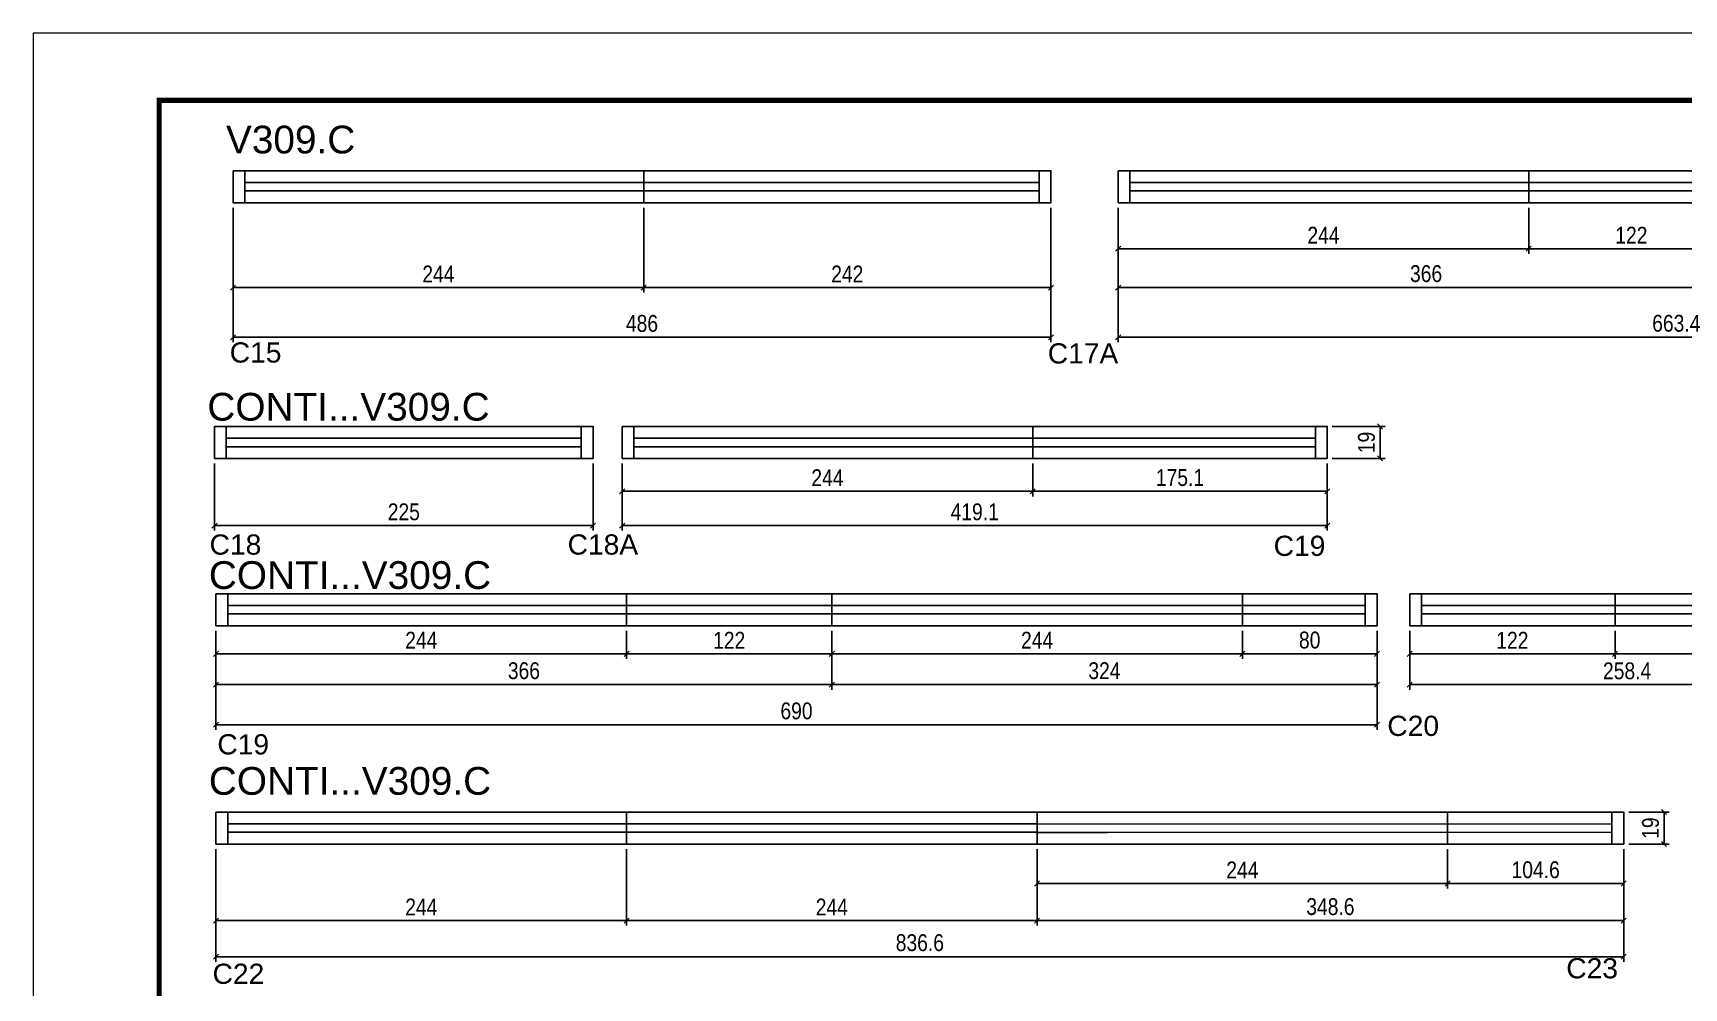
# Model space of a CAD drawing. Extents: x 3090 to 9343, y 762 to 5258.
# Drawn here: x 6273 to 7255, y 3542 to 4109 of the extents above; entities that cross this region are included whole.
import ezdxf

# ---------------------------------------------------------------- set-up
doc = ezdxf.new("R2010")
doc.units = 0
doc.linetypes.add('DASHED', pattern=[0.75, 0.5, -0.25])
doc.layers.add('00 - FELIPE', color=2, linetype='Continuous', plot=False)
for name, color, linetype in [('5', 5, 'Continuous'), ('NOMENCLATURA', 7, 'Continuous'), ('Painéis', 200, 'Continuous'), ('SARR_2.2x7', 40, 'Continuous')]:
    doc.layers.add(name, color=color, linetype=linetype)
for name, color, linetype, lineweight in [('Escoras', 2, 'Continuous', 25), ('Folhas', 255, 'Continuous', 9), ('Romaneio', 3, 'Continuous', 13), ('SARRAFO DE PRESSAO', 251, 'DASHED', 9)]:
    doc.layers.add(name, color=color, linetype=linetype, lineweight=lineweight)
doc.styles.add('COTA TECNICA', font='techl___.ttf', dxfattribs={"height": 10})
doc.styles.add('COTA TECNICA-50', font='techl___.ttf', dxfattribs={"height": 10})
doc.styles.get("Standard").update_dxf_attribs({"font": 'arial.ttf'})
doc.dimstyles.new('COTA PAINEL-50', dxfattribs={"dimtxt": 10, "dimasz": 3, "dimexe": 3, "dimexo": 3, "dimgap": 3, "dimtad": 1, "dimdec": 1, "dimzin": 12, "dimdsep": 46, "dimtxsty": 'COTA TECNICA-50', "dimblk1": 'OBLIQUE', "dimblk2": 'OBLIQUE', "dimsah": 1, "dimcen": 0.9, "dimclrd": 4, "dimclre": 4, "dimclrt": 240, "dimadec": 1, "dimazin": 3, "dimtfac": 1, "dimtdec": 1, "dimtmove": 0, "dimatfit": 3, "dimfxl": 1, "dimtolj": 1, "dimtzin": 12, "dimarcsym": 0})
doc.dimstyles.new('PAINEL', dxfattribs={"dimtxt": 10, "dimasz": 3, "dimexe": 3, "dimexo": 3, "dimgap": 3, "dimtad": 1, "dimdec": 1, "dimzin": 12, "dimdsep": 46, "dimtxsty": 'COTA TECNICA', "dimblk1": 'OBLIQUE', "dimblk2": 'OBLIQUE', "dimsah": 1, "dimcen": 0.9, "dimclrd": 4, "dimclre": 4, "dimclrt": 240, "dimadec": 1, "dimazin": 3, "dimtfac": 1, "dimtdec": 1, "dimtmove": 0, "dimatfit": 3, "dimfxl": 1, "dimtolj": 1, "dimtzin": 12, "dimarcsym": 0})

# ---------------------------------------------------------------- blocks, each defined once
blk = doc.blocks.new('9999999999')
at = {"layer": 'Folhas'}
blk.add_lwpolyline([(98138.98, 34190.21), (99623.98, 34190.21), (99623.98, 35240.21), (98138.98, 35240.21)], close=True, dxfattribs=at)
at = {"layer": 'Folhas', "color": 30, "const_width": 3}
blk.add_lwpolyline([(98213.98, 34230.21), (99583.98, 34230.21), (99583.98, 35200.21), (98213.98, 35200.21)], close=True, dxfattribs=at)
blk = doc.blocks.new('_Oblique')
at = {"color": 0, "linetype": 'ByBlock', "lineweight": -2}
blk.add_line((-0.5, -0.5), (0.5, 0.5), dxfattribs=at)
blk = doc.blocks.new('*D36')
at = {"layer": 'Defpoints', "color": 0, "linetype": 'ByBlock', "transparency": 16777216}
for p in [(6392.36, 4008.24), (6878.36, 4008.24), (6878.36, 3928.34)]:
    blk.add_point(p, dxfattribs=at)
at = {"layer": 'Escoras', "color": 4, "linetype": 'ByBlock', "lineweight": -2, "transparency": 16777216}
for p, q in [((6392.36, 4005.24), (6392.36, 3925.34)), ((6878.36, 4005.24), (6878.36, 3925.34)), ((6392.36, 3928.34), (6878.36, 3928.34))]:
    blk.add_line(p, q, dxfattribs=at)
at = {"layer": 'Escoras', "color": 4, "linetype": 'ByBlock', "lineweight": -2, "transparency": 16777216, "xscale": 3, "yscale": 3, "zscale": 3, "rotation": 180}
blk.add_blockref('_Oblique', (6392.36, 3928.34), dxfattribs=at)
at = {"layer": 'Escoras', "color": 4, "linetype": 'ByBlock', "lineweight": -2, "transparency": 16777216, "xscale": 3, "yscale": 3, "zscale": 3}
blk.add_blockref('_Oblique', (6878.36, 3928.34), dxfattribs=at)
at = {"layer": 'Escoras', "color": 240, "linetype": 'ByBlock', "transparency": 16777216, "insert": (6635.36, 3936.47), "char_height": 10, "attachment_point": 5, "style": 'COTA TECNICA-50'}
blk.add_mtext('\\A1;486', dxfattribs=at)
blk = doc.blocks.new('*D266')
at = {"layer": 'Defpoints', "color": 0, "linetype": 'ByBlock', "transparency": 16777216}
for p in [(6392.36, 4008.24), (6636.36, 4008.24), (6636.36, 3957.84)]:
    blk.add_point(p, dxfattribs=at)
at = {"layer": 'Romaneio', "color": 4, "linetype": 'ByBlock', "lineweight": -2, "transparency": 16777216}
for p, q in [((6392.36, 4005.24), (6392.36, 3954.84)), ((6636.36, 4005.24), (6636.36, 3954.84)), ((6392.36, 3957.84), (6636.36, 3957.84))]:
    blk.add_line(p, q, dxfattribs=at)
at = {"layer": 'Romaneio', "color": 4, "linetype": 'ByBlock', "lineweight": -2, "transparency": 16777216, "xscale": 3, "yscale": 3, "zscale": 3, "rotation": 180}
blk.add_blockref('_Oblique', (6392.36, 3957.84), dxfattribs=at)
at = {"layer": 'Romaneio', "color": 4, "linetype": 'ByBlock', "lineweight": -2, "transparency": 16777216, "xscale": 3, "yscale": 3, "zscale": 3}
blk.add_blockref('_Oblique', (6636.36, 3957.84), dxfattribs=at)
at = {"layer": 'Romaneio', "color": 240, "linetype": 'ByBlock', "transparency": 16777216, "insert": (6514.36, 3965.92), "char_height": 10, "attachment_point": 5, "style": 'COTA TECNICA-50'}
blk.add_mtext('\\A1;244', dxfattribs=at)
blk = doc.blocks.new('*D37')
at = {"layer": 'Defpoints', "color": 0, "linetype": 'ByBlock', "transparency": 16777216}
for p in [(6636.36, 4008.24), (6878.36, 4008.24), (6878.36, 3957.84)]:
    blk.add_point(p, dxfattribs=at)
at = {"layer": 'Escoras', "color": 4, "linetype": 'ByBlock', "lineweight": -2, "transparency": 16777216}
for p, q in [((6636.36, 4005.24), (6636.36, 3954.84)), ((6878.36, 4005.24), (6878.36, 3954.84)), ((6636.36, 3957.84), (6878.36, 3957.84))]:
    blk.add_line(p, q, dxfattribs=at)
at = {"layer": 'Escoras', "color": 4, "linetype": 'ByBlock', "lineweight": -2, "transparency": 16777216, "xscale": 3, "yscale": 3, "zscale": 3, "rotation": 180}
blk.add_blockref('_Oblique', (6636.36, 3957.84), dxfattribs=at)
at = {"layer": 'Escoras', "color": 4, "linetype": 'ByBlock', "lineweight": -2, "transparency": 16777216, "xscale": 3, "yscale": 3, "zscale": 3}
blk.add_blockref('_Oblique', (6878.36, 3957.84), dxfattribs=at)
at = {"layer": 'Escoras', "color": 240, "linetype": 'ByBlock', "transparency": 16777216, "insert": (6757.36, 3965.92), "char_height": 10, "attachment_point": 5, "style": 'COTA TECNICA-50'}
blk.add_mtext('\\A1;242', dxfattribs=at)
blk = doc.blocks.new('*D38')
at = {"layer": 'Defpoints', "color": 0, "linetype": 'ByBlock', "transparency": 16777216}
for p in [(6918.36, 4008.24), (7581.79, 4008.24), (7581.79, 3928.34)]:
    blk.add_point(p, dxfattribs=at)
at = {"layer": 'Escoras', "color": 4, "linetype": 'ByBlock', "lineweight": -2, "transparency": 16777216}
for p, q in [((6918.36, 4005.24), (6918.36, 3925.34)), ((7581.79, 4005.24), (7581.79, 3925.34)), ((6918.36, 3928.34), (7581.79, 3928.34))]:
    blk.add_line(p, q, dxfattribs=at)
at = {"layer": 'Escoras', "color": 4, "linetype": 'ByBlock', "lineweight": -2, "transparency": 16777216, "xscale": 3, "yscale": 3, "zscale": 3, "rotation": 180}
blk.add_blockref('_Oblique', (6918.36, 3928.34), dxfattribs=at)
at = {"layer": 'Escoras', "color": 4, "linetype": 'ByBlock', "lineweight": -2, "transparency": 16777216, "xscale": 3, "yscale": 3, "zscale": 3}
blk.add_blockref('_Oblique', (7581.79, 3928.34), dxfattribs=at)
at = {"layer": 'Escoras', "color": 240, "linetype": 'ByBlock', "transparency": 16777216, "insert": (7250.07, 3936.56), "char_height": 10, "attachment_point": 5, "style": 'COTA TECNICA-50'}
blk.add_mtext('\\A1;663.4', dxfattribs=at)
blk = doc.blocks.new('*D267')
at = {"layer": 'Defpoints', "color": 0, "linetype": 'ByBlock', "transparency": 16777216}
for p in [(6918.36, 4008.24), (7162.36, 4008.24), (7162.36, 3980.89)]:
    blk.add_point(p, dxfattribs=at)
at = {"layer": 'Romaneio', "color": 4, "linetype": 'ByBlock', "lineweight": -2, "transparency": 16777216}
for p, q in [((6918.36, 4005.24), (6918.36, 3977.89)), ((7162.36, 4005.24), (7162.36, 3977.89)), ((6918.36, 3980.89), (7162.36, 3980.89))]:
    blk.add_line(p, q, dxfattribs=at)
at = {"layer": 'Romaneio', "color": 4, "linetype": 'ByBlock', "lineweight": -2, "transparency": 16777216, "xscale": 3, "yscale": 3, "zscale": 3, "rotation": 180}
blk.add_blockref('_Oblique', (6918.36, 3980.89), dxfattribs=at)
at = {"layer": 'Romaneio', "color": 4, "linetype": 'ByBlock', "lineweight": -2, "transparency": 16777216, "xscale": 3, "yscale": 3, "zscale": 3}
blk.add_blockref('_Oblique', (7162.36, 3980.89), dxfattribs=at)
at = {"layer": 'Romaneio', "color": 240, "linetype": 'ByBlock', "transparency": 16777216, "insert": (7040.36, 3988.96), "char_height": 10, "attachment_point": 5, "style": 'COTA TECNICA-50'}
blk.add_mtext('\\A1;244', dxfattribs=at)
blk = doc.blocks.new('*D268')
at = {"layer": 'Defpoints', "color": 0, "linetype": 'ByBlock', "transparency": 16777216}
for p in [(7162.36, 4008.24), (7284.36, 4008.24), (7284.36, 3980.89)]:
    blk.add_point(p, dxfattribs=at)
at = {"layer": 'Escoras', "color": 4, "linetype": 'ByBlock', "lineweight": -2, "transparency": 16777216}
for p, q in [((7162.36, 4005.24), (7162.36, 3977.89)), ((7284.36, 4005.24), (7284.36, 3977.89)), ((7162.36, 3980.89), (7284.36, 3980.89))]:
    blk.add_line(p, q, dxfattribs=at)
at = {"layer": 'Escoras', "color": 4, "linetype": 'ByBlock', "lineweight": -2, "transparency": 16777216, "xscale": 3, "yscale": 3, "zscale": 3, "rotation": 180}
blk.add_blockref('_Oblique', (7162.36, 3980.89), dxfattribs=at)
at = {"layer": 'Escoras', "color": 4, "linetype": 'ByBlock', "lineweight": -2, "transparency": 16777216, "xscale": 3, "yscale": 3, "zscale": 3}
blk.add_blockref('_Oblique', (7284.36, 3980.89), dxfattribs=at)
at = {"layer": 'Escoras', "color": 240, "linetype": 'ByBlock', "transparency": 16777216, "insert": (7223.36, 3988.95), "char_height": 10, "attachment_point": 5, "style": 'COTA TECNICA-50'}
blk.add_mtext('\\A1;122', dxfattribs=at)
blk = doc.blocks.new('*D269')
at = {"layer": 'Defpoints', "color": 0, "linetype": 'ByBlock', "transparency": 16777216}
for p in [(6381.3, 3856.28), (6606.3, 3856.28), (6381.3, 3816.39)]:
    blk.add_point(p, dxfattribs=at)
at = {"layer": 'Escoras', "color": 4, "linetype": 'ByBlock', "lineweight": -2, "transparency": 16777216}
for p, q in [((6381.3, 3853.28), (6381.3, 3813.39)), ((6606.3, 3853.28), (6606.3, 3813.39)), ((6606.3, 3816.39), (6381.3, 3816.39))]:
    blk.add_line(p, q, dxfattribs=at)
at = {"layer": 'Escoras', "color": 4, "linetype": 'ByBlock', "lineweight": -2, "transparency": 16777216, "xscale": 3, "yscale": 3, "zscale": 3, "rotation": 180}
blk.add_blockref('_Oblique', (6381.3, 3816.39), dxfattribs=at)
at = {"layer": 'Escoras', "color": 4, "linetype": 'ByBlock', "lineweight": -2, "transparency": 16777216, "xscale": 3, "yscale": 3, "zscale": 3}
blk.add_blockref('_Oblique', (6606.3, 3816.39), dxfattribs=at)
at = {"layer": 'Escoras', "color": 240, "linetype": 'ByBlock', "transparency": 16777216, "insert": (6493.8, 3824.5), "char_height": 10, "attachment_point": 5, "style": 'COTA TECNICA-50'}
blk.add_mtext('\\A1;225', dxfattribs=at)
blk = doc.blocks.new('*D40')
at = {"layer": 'Defpoints', "color": 0, "linetype": 'ByBlock', "transparency": 16777216}
for p in [(6623.57, 3856.28), (7042.64, 3856.28), (7042.64, 3816.39)]:
    blk.add_point(p, dxfattribs=at)
at = {"layer": 'Escoras', "color": 4, "linetype": 'ByBlock', "lineweight": -2, "transparency": 16777216}
for p, q in [((6623.57, 3853.28), (6623.57, 3813.39)), ((7042.64, 3853.28), (7042.64, 3813.39)), ((6623.57, 3816.39), (7042.64, 3816.39))]:
    blk.add_line(p, q, dxfattribs=at)
at = {"layer": 'Escoras', "color": 4, "linetype": 'ByBlock', "lineweight": -2, "transparency": 16777216, "xscale": 3, "yscale": 3, "zscale": 3, "rotation": 180}
blk.add_blockref('_Oblique', (6623.57, 3816.39), dxfattribs=at)
at = {"layer": 'Escoras', "color": 4, "linetype": 'ByBlock', "lineweight": -2, "transparency": 16777216, "xscale": 3, "yscale": 3, "zscale": 3}
blk.add_blockref('_Oblique', (7042.64, 3816.39), dxfattribs=at)
at = {"layer": 'Escoras', "color": 240, "linetype": 'ByBlock', "transparency": 16777216, "insert": (6833.1, 3824.5), "char_height": 10, "attachment_point": 5, "style": 'COTA TECNICA-50'}
blk.add_mtext('\\A1;419.1', dxfattribs=at)
blk = doc.blocks.new('*D270')
at = {"layer": 'Defpoints', "color": 0, "linetype": 'ByBlock', "transparency": 16777216}
for p in [(6623.57, 3856.28), (6867.57, 3856.28), (6867.57, 3836.75)]:
    blk.add_point(p, dxfattribs=at)
at = {"layer": 'Romaneio', "color": 4, "linetype": 'ByBlock', "lineweight": -2, "transparency": 16777216}
for p, q in [((6623.57, 3853.28), (6623.57, 3833.75)), ((6867.57, 3853.28), (6867.57, 3833.75)), ((6623.57, 3836.75), (6867.57, 3836.75))]:
    blk.add_line(p, q, dxfattribs=at)
at = {"layer": 'Romaneio', "color": 4, "linetype": 'ByBlock', "lineweight": -2, "transparency": 16777216, "xscale": 3, "yscale": 3, "zscale": 3, "rotation": 180}
blk.add_blockref('_Oblique', (6623.57, 3836.75), dxfattribs=at)
at = {"layer": 'Romaneio', "color": 4, "linetype": 'ByBlock', "lineweight": -2, "transparency": 16777216, "xscale": 3, "yscale": 3, "zscale": 3}
blk.add_blockref('_Oblique', (6867.57, 3836.75), dxfattribs=at)
at = {"layer": 'Romaneio', "color": 240, "linetype": 'ByBlock', "transparency": 16777216, "insert": (6745.57, 3844.82), "char_height": 10, "attachment_point": 5, "style": 'COTA TECNICA-50'}
blk.add_mtext('\\A1;244', dxfattribs=at)
blk = doc.blocks.new('*D41')
at = {"layer": 'Defpoints', "color": 0, "linetype": 'ByBlock', "transparency": 16777216}
for p in [(6867.57, 3856.28), (7042.64, 3856.28), (7042.64, 3836.75)]:
    blk.add_point(p, dxfattribs=at)
at = {"layer": 'Escoras', "color": 4, "linetype": 'ByBlock', "lineweight": -2, "transparency": 16777216}
for p, q in [((6867.57, 3853.28), (6867.57, 3833.75)), ((7042.64, 3853.28), (7042.64, 3833.75)), ((6867.57, 3836.75), (7042.64, 3836.75))]:
    blk.add_line(p, q, dxfattribs=at)
at = {"layer": 'Escoras', "color": 4, "linetype": 'ByBlock', "lineweight": -2, "transparency": 16777216, "xscale": 3, "yscale": 3, "zscale": 3, "rotation": 180}
blk.add_blockref('_Oblique', (6867.57, 3836.75), dxfattribs=at)
at = {"layer": 'Escoras', "color": 4, "linetype": 'ByBlock', "lineweight": -2, "transparency": 16777216, "xscale": 3, "yscale": 3, "zscale": 3}
blk.add_blockref('_Oblique', (7042.64, 3836.75), dxfattribs=at)
at = {"layer": 'Escoras', "color": 240, "linetype": 'ByBlock', "transparency": 16777216, "insert": (6955.1, 3844.86), "char_height": 10, "attachment_point": 5, "style": 'COTA TECNICA-50'}
blk.add_mtext('\\A1;175.1', dxfattribs=at)
blk = doc.blocks.new('*D42')
at = {"layer": 'Defpoints', "color": 0, "linetype": 'ByBlock', "transparency": 16777216}
for p in [(6382.18, 3756.87), (7072.21, 3756.87), (7072.21, 3698.08)]:
    blk.add_point(p, dxfattribs=at)
at = {"layer": 'Escoras', "color": 4, "linetype": 'ByBlock', "lineweight": -2, "transparency": 16777216}
for p, q in [((6382.18, 3753.87), (6382.18, 3695.08)), ((7072.21, 3753.87), (7072.21, 3695.08)), ((6382.18, 3698.08), (7072.21, 3698.08))]:
    blk.add_line(p, q, dxfattribs=at)
at = {"layer": 'Escoras', "color": 4, "linetype": 'ByBlock', "lineweight": -2, "transparency": 16777216, "xscale": 3, "yscale": 3, "zscale": 3, "rotation": 180}
blk.add_blockref('_Oblique', (6382.18, 3698.08), dxfattribs=at)
at = {"layer": 'Escoras', "color": 4, "linetype": 'ByBlock', "lineweight": -2, "transparency": 16777216, "xscale": 3, "yscale": 3, "zscale": 3}
blk.add_blockref('_Oblique', (7072.21, 3698.08), dxfattribs=at)
at = {"layer": 'Escoras', "color": 240, "linetype": 'ByBlock', "transparency": 16777216, "insert": (6727.19, 3706.21), "char_height": 10, "attachment_point": 5, "style": 'COTA TECNICA-50'}
blk.add_mtext('\\A1;690', dxfattribs=at)
blk = doc.blocks.new('*D271')
at = {"layer": 'Defpoints', "color": 0, "linetype": 'ByBlock', "transparency": 16777216}
for p in [(6382.18, 3756.87), (6626.18, 3756.87), (6626.18, 3740.19)]:
    blk.add_point(p, dxfattribs=at)
at = {"layer": 'Romaneio', "color": 4, "linetype": 'ByBlock', "lineweight": -2, "transparency": 16777216}
for p, q in [((6382.18, 3753.87), (6382.18, 3737.19)), ((6626.18, 3753.87), (6626.18, 3737.19)), ((6382.18, 3740.19), (6626.18, 3740.19))]:
    blk.add_line(p, q, dxfattribs=at)
at = {"layer": 'Romaneio', "color": 4, "linetype": 'ByBlock', "lineweight": -2, "transparency": 16777216, "xscale": 3, "yscale": 3, "zscale": 3, "rotation": 180}
blk.add_blockref('_Oblique', (6382.18, 3740.19), dxfattribs=at)
at = {"layer": 'Romaneio', "color": 4, "linetype": 'ByBlock', "lineweight": -2, "transparency": 16777216, "xscale": 3, "yscale": 3, "zscale": 3}
blk.add_blockref('_Oblique', (6626.18, 3740.19), dxfattribs=at)
at = {"layer": 'Romaneio', "color": 240, "linetype": 'ByBlock', "transparency": 16777216, "insert": (6504.18, 3748.27), "char_height": 10, "attachment_point": 5, "style": 'COTA TECNICA-50'}
blk.add_mtext('\\A1;244', dxfattribs=at)
blk = doc.blocks.new('*D272')
at = {"layer": 'Defpoints', "color": 0, "linetype": 'ByBlock', "transparency": 16777216}
for p in [(6626.18, 3756.87), (6748.18, 3756.87), (6748.18, 3740.19)]:
    blk.add_point(p, dxfattribs=at)
at = {"layer": 'Escoras', "color": 4, "linetype": 'ByBlock', "lineweight": -2, "transparency": 16777216}
for p, q in [((6626.18, 3753.87), (6626.18, 3737.19)), ((6748.18, 3753.87), (6748.18, 3737.19)), ((6626.18, 3740.19), (6748.18, 3740.19))]:
    blk.add_line(p, q, dxfattribs=at)
at = {"layer": 'Escoras', "color": 4, "linetype": 'ByBlock', "lineweight": -2, "transparency": 16777216, "xscale": 3, "yscale": 3, "zscale": 3, "rotation": 180}
blk.add_blockref('_Oblique', (6626.18, 3740.19), dxfattribs=at)
at = {"layer": 'Escoras', "color": 4, "linetype": 'ByBlock', "lineweight": -2, "transparency": 16777216, "xscale": 3, "yscale": 3, "zscale": 3}
blk.add_blockref('_Oblique', (6748.18, 3740.19), dxfattribs=at)
at = {"layer": 'Escoras', "color": 240, "linetype": 'ByBlock', "transparency": 16777216, "insert": (6687.18, 3748.25), "char_height": 10, "attachment_point": 5, "style": 'COTA TECNICA-50'}
blk.add_mtext('\\A1;122', dxfattribs=at)
blk = doc.blocks.new('*D43')
at = {"layer": 'Defpoints', "color": 0, "linetype": 'ByBlock', "transparency": 16777216}
for p in [(6992.18, 3756.87), (7072.21, 3756.87), (7072.21, 3740.19)]:
    blk.add_point(p, dxfattribs=at)
at = {"layer": 'Escoras', "color": 4, "linetype": 'ByBlock', "lineweight": -2, "transparency": 16777216}
for p, q in [((6992.18, 3753.87), (6992.18, 3737.19)), ((7072.21, 3753.87), (7072.21, 3737.19)), ((6992.18, 3740.19), (7072.21, 3740.19))]:
    blk.add_line(p, q, dxfattribs=at)
at = {"layer": 'Escoras', "color": 4, "linetype": 'ByBlock', "lineweight": -2, "transparency": 16777216, "xscale": 3, "yscale": 3, "zscale": 3, "rotation": 180}
blk.add_blockref('_Oblique', (6992.18, 3740.19), dxfattribs=at)
at = {"layer": 'Escoras', "color": 4, "linetype": 'ByBlock', "lineweight": -2, "transparency": 16777216, "xscale": 3, "yscale": 3, "zscale": 3}
blk.add_blockref('_Oblique', (7072.21, 3740.19), dxfattribs=at)
at = {"layer": 'Escoras', "color": 240, "linetype": 'ByBlock', "transparency": 16777216, "insert": (7032.19, 3748.32), "char_height": 10, "attachment_point": 5, "style": 'COTA TECNICA-50'}
blk.add_mtext('\\A1;80', dxfattribs=at)
blk = doc.blocks.new('*D275')
at = {"layer": 'Defpoints', "color": 0, "linetype": 'ByBlock', "transparency": 16777216}
for p in [(7042.64, 3875.28), (7042.64, 3856.28), (7074.02, 3856.28)]:
    blk.add_point(p, dxfattribs=at)
at = {"layer": 'Escoras', "color": 4, "linetype": 'ByBlock', "lineweight": -2, "transparency": 16777216}
for p, q in [((7045.64, 3875.28), (7077.02, 3875.28)), ((7074.02, 3875.28), (7074.02, 3856.28)), ((7045.64, 3856.28), (7077.02, 3856.28))]:
    blk.add_line(p, q, dxfattribs=at)
at = {"layer": 'Escoras', "color": 4, "linetype": 'ByBlock', "lineweight": -2, "transparency": 16777216, "xscale": 3, "yscale": 3, "zscale": 3}
for p, rotation in [((7074.02, 3875.28), 90), ((7074.02, 3856.28), 270)]:
    blk.add_blockref('_Oblique', p, dxfattribs=dict(at, rotation=rotation))
at = {"layer": 'Escoras', "color": 240, "linetype": 'ByBlock', "transparency": 16777216, "insert": (7065.94, 3865.78), "char_height": 10, "attachment_point": 5, "rotation": 90, "style": 'COTA TECNICA-50'}
blk.add_mtext('\\A1;19', dxfattribs=at)
blk = doc.blocks.new('*D276')
at = {"layer": 'Defpoints', "color": 0, "linetype": 'ByBlock', "transparency": 16777216}
for p in [(7091.64, 3756.87), (7350.04, 3756.87), (7350.04, 3721.88)]:
    blk.add_point(p, dxfattribs=at)
at = {"layer": 'Romaneio', "color": 4, "linetype": 'ByBlock', "lineweight": -2, "transparency": 16777216}
for p, q in [((7091.64, 3753.87), (7091.64, 3718.88)), ((7350.04, 3753.87), (7350.04, 3718.88)), ((7091.64, 3721.88), (7350.04, 3721.88))]:
    blk.add_line(p, q, dxfattribs=at)
at = {"layer": 'Romaneio', "color": 4, "linetype": 'ByBlock', "lineweight": -2, "transparency": 16777216, "xscale": 3, "yscale": 3, "zscale": 3, "rotation": 180}
blk.add_blockref('_Oblique', (7091.64, 3721.88), dxfattribs=at)
at = {"layer": 'Romaneio', "color": 4, "linetype": 'ByBlock', "lineweight": -2, "transparency": 16777216, "xscale": 3, "yscale": 3, "zscale": 3}
blk.add_blockref('_Oblique', (7350.04, 3721.88), dxfattribs=at)
at = {"layer": 'Romaneio', "color": 240, "linetype": 'ByBlock', "transparency": 16777216, "insert": (7220.84, 3730.01), "char_height": 10, "attachment_point": 5, "style": 'COTA TECNICA-50'}
blk.add_mtext('\\A1;258.4', dxfattribs=at)
blk = doc.blocks.new('*D277')
at = {"layer": 'Defpoints', "color": 0, "linetype": 'ByBlock', "transparency": 16777216}
for p in [(7091.64, 3756.87), (7213.64, 3756.87), (7213.64, 3740.19)]:
    blk.add_point(p, dxfattribs=at)
at = {"layer": 'Romaneio', "color": 4, "linetype": 'ByBlock', "lineweight": -2, "transparency": 16777216}
for p, q in [((7091.64, 3753.87), (7091.64, 3737.19)), ((7213.64, 3753.87), (7213.64, 3737.19)), ((7091.64, 3740.19), (7213.64, 3740.19))]:
    blk.add_line(p, q, dxfattribs=at)
at = {"layer": 'Romaneio', "color": 4, "linetype": 'ByBlock', "lineweight": -2, "transparency": 16777216, "xscale": 3, "yscale": 3, "zscale": 3}
for p, rotation in [((7091.64, 3740.19), 180.0000727987055), ((7213.64, 3740.19), 7.279870543824064e-05)]:
    blk.add_blockref('_Oblique', p, dxfattribs=dict(at, rotation=rotation))
at = {"layer": 'Romaneio', "color": 240, "linetype": 'ByBlock', "transparency": 16777216, "insert": (7152.64, 3748.25), "char_height": 10, "attachment_point": 5, "rotation": 0.00007, "style": 'COTA TECNICA-50'}
blk.add_mtext('\\A1;122', dxfattribs=at)
blk = doc.blocks.new('*D278')
at = {"layer": 'Defpoints', "color": 0, "linetype": 'ByBlock', "transparency": 16777216}
for p in [(7213.64, 3756.87), (7350.04, 3756.87), (7350.04, 3740.19)]:
    blk.add_point(p, dxfattribs=at)
at = {"layer": 'Romaneio', "color": 4, "linetype": 'ByBlock', "lineweight": -2, "transparency": 16777216}
for p, q in [((7213.64, 3753.87), (7213.64, 3737.19)), ((7350.04, 3753.87), (7350.04, 3737.19)), ((7213.64, 3740.19), (7350.04, 3740.19))]:
    blk.add_line(p, q, dxfattribs=at)
at = {"layer": 'Romaneio', "color": 4, "linetype": 'ByBlock', "lineweight": -2, "transparency": 16777216, "xscale": 3, "yscale": 3, "zscale": 3, "rotation": 180}
blk.add_blockref('_Oblique', (7213.64, 3740.19), dxfattribs=at)
at = {"layer": 'Romaneio', "color": 4, "linetype": 'ByBlock', "lineweight": -2, "transparency": 16777216, "xscale": 3, "yscale": 3, "zscale": 3}
blk.add_blockref('_Oblique', (7350.04, 3740.19), dxfattribs=at)
at = {"layer": 'Romaneio', "color": 240, "linetype": 'ByBlock', "transparency": 16777216, "insert": (7281.84, 3748.41), "char_height": 10, "attachment_point": 5, "style": 'COTA TECNICA-50'}
blk.add_mtext('\\A1;136.4', dxfattribs=at)
blk = doc.blocks.new('*D45')
at = {"layer": 'Defpoints', "color": 0, "linetype": 'ByBlock', "transparency": 16777216}
for p in [(6382.18, 3627.11), (7218.81, 3627.11), (7218.81, 3560.22)]:
    blk.add_point(p, dxfattribs=at)
at = {"layer": 'Escoras', "color": 4, "linetype": 'ByBlock', "lineweight": -2, "transparency": 16777216}
for p, q in [((6382.18, 3624.11), (6382.18, 3557.22)), ((7218.81, 3624.11), (7218.81, 3557.22)), ((6382.18, 3560.22), (7218.81, 3560.22))]:
    blk.add_line(p, q, dxfattribs=at)
at = {"layer": 'Escoras', "color": 4, "linetype": 'ByBlock', "lineweight": -2, "transparency": 16777216, "xscale": 3, "yscale": 3, "zscale": 3, "rotation": 180}
blk.add_blockref('_Oblique', (6382.18, 3560.22), dxfattribs=at)
at = {"layer": 'Escoras', "color": 4, "linetype": 'ByBlock', "lineweight": -2, "transparency": 16777216, "xscale": 3, "yscale": 3, "zscale": 3}
blk.add_blockref('_Oblique', (7218.81, 3560.22), dxfattribs=at)
at = {"layer": 'Escoras', "color": 240, "linetype": 'ByBlock', "transparency": 16777216, "insert": (6800.49, 3568.47), "char_height": 10, "attachment_point": 5, "style": 'COTA TECNICA-50'}
blk.add_mtext('\\A1;836.6', dxfattribs=at)
blk = doc.blocks.new('*D180')
at = {"layer": 'Defpoints', "color": 0, "linetype": 'ByBlock', "transparency": 16777216}
for p in [(6382.18, 3627.11), (6626.18, 3627.11), (6626.18, 3581.66)]:
    blk.add_point(p, dxfattribs=at)
at = {"layer": 'Romaneio', "color": 4, "linetype": 'ByBlock', "lineweight": -2, "transparency": 16777216}
for p, q in [((6382.18, 3624.11), (6382.18, 3578.66)), ((6626.18, 3624.11), (6626.18, 3578.66)), ((6382.18, 3581.66), (6626.18, 3581.66))]:
    blk.add_line(p, q, dxfattribs=at)
at = {"layer": 'Romaneio', "color": 4, "linetype": 'ByBlock', "lineweight": -2, "transparency": 16777216, "xscale": 3, "yscale": 3, "zscale": 3, "rotation": 180}
blk.add_blockref('_Oblique', (6382.18, 3581.66), dxfattribs=at)
at = {"layer": 'Romaneio', "color": 4, "linetype": 'ByBlock', "lineweight": -2, "transparency": 16777216, "xscale": 3, "yscale": 3, "zscale": 3}
blk.add_blockref('_Oblique', (6626.18, 3581.66), dxfattribs=at)
at = {"layer": 'Romaneio', "color": 240, "linetype": 'ByBlock', "transparency": 16777216, "insert": (6504.18, 3589.73), "char_height": 10, "attachment_point": 5, "style": 'COTA TECNICA-50'}
blk.add_mtext('\\A1;244', dxfattribs=at)
blk = doc.blocks.new('*D181')
at = {"layer": 'Defpoints', "color": 0, "linetype": 'ByBlock', "transparency": 16777216}
for p in [(6626.18, 3627.11), (6870.18, 3627.11), (6870.18, 3581.66)]:
    blk.add_point(p, dxfattribs=at)
at = {"layer": 'Escoras', "color": 4, "linetype": 'ByBlock', "lineweight": -2, "transparency": 16777216}
for p, q in [((6626.18, 3624.11), (6626.18, 3578.66)), ((6870.18, 3624.11), (6870.18, 3578.66)), ((6626.18, 3581.66), (6870.18, 3581.66))]:
    blk.add_line(p, q, dxfattribs=at)
at = {"layer": 'Escoras', "color": 4, "linetype": 'ByBlock', "lineweight": -2, "transparency": 16777216, "xscale": 3, "yscale": 3, "zscale": 3, "rotation": 180}
blk.add_blockref('_Oblique', (6626.18, 3581.66), dxfattribs=at)
at = {"layer": 'Escoras', "color": 4, "linetype": 'ByBlock', "lineweight": -2, "transparency": 16777216, "xscale": 3, "yscale": 3, "zscale": 3}
blk.add_blockref('_Oblique', (6870.18, 3581.66), dxfattribs=at)
at = {"layer": 'Escoras', "color": 240, "linetype": 'ByBlock', "transparency": 16777216, "insert": (6748.18, 3589.73), "char_height": 10, "attachment_point": 5, "style": 'COTA TECNICA-50'}
blk.add_mtext('\\A1;244', dxfattribs=at)
blk = doc.blocks.new('*D182')
at = {"layer": 'Defpoints', "color": 0, "linetype": 'ByBlock', "transparency": 16777216}
for p in [(6870.18, 3627.11), (7114.18, 3627.11), (7114.18, 3603.69)]:
    blk.add_point(p, dxfattribs=at)
at = {"layer": 'Escoras', "color": 4, "linetype": 'ByBlock', "lineweight": -2, "transparency": 16777216}
for p, q in [((6870.18, 3624.11), (6870.18, 3600.69)), ((7114.18, 3624.11), (7114.18, 3600.69)), ((6870.18, 3603.69), (7114.18, 3603.69))]:
    blk.add_line(p, q, dxfattribs=at)
at = {"layer": 'Escoras', "color": 4, "linetype": 'ByBlock', "lineweight": -2, "transparency": 16777216, "xscale": 3, "yscale": 3, "zscale": 3, "rotation": 180}
blk.add_blockref('_Oblique', (6870.18, 3603.69), dxfattribs=at)
at = {"layer": 'Escoras', "color": 4, "linetype": 'ByBlock', "lineweight": -2, "transparency": 16777216, "xscale": 3, "yscale": 3, "zscale": 3}
blk.add_blockref('_Oblique', (7114.18, 3603.69), dxfattribs=at)
at = {"layer": 'Escoras', "color": 240, "linetype": 'ByBlock', "transparency": 16777216, "insert": (6992.18, 3611.77), "char_height": 10, "attachment_point": 5, "style": 'COTA TECNICA-50'}
blk.add_mtext('\\A1;244', dxfattribs=at)
blk = doc.blocks.new('*D22')
at = {"layer": 'Defpoints', "color": 0, "linetype": 'ByBlock', "transparency": 16777216}
for p in [(7114.18, 3627.11), (7218.81, 3627.11), (7218.81, 3603.69)]:
    blk.add_point(p, dxfattribs=at)
at = {"layer": 'Escoras', "color": 4, "linetype": 'ByBlock', "lineweight": -2, "transparency": 16777216}
for p, q in [((7114.18, 3624.11), (7114.18, 3600.69)), ((7218.81, 3624.11), (7218.81, 3600.69)), ((7114.18, 3603.69), (7218.81, 3603.69))]:
    blk.add_line(p, q, dxfattribs=at)
at = {"layer": 'Escoras', "color": 4, "linetype": 'ByBlock', "lineweight": -2, "transparency": 16777216, "xscale": 3, "yscale": 3, "zscale": 3, "rotation": 180}
blk.add_blockref('_Oblique', (7114.18, 3603.69), dxfattribs=at)
at = {"layer": 'Escoras', "color": 4, "linetype": 'ByBlock', "lineweight": -2, "transparency": 16777216, "xscale": 3, "yscale": 3, "zscale": 3}
blk.add_blockref('_Oblique', (7218.81, 3603.69), dxfattribs=at)
at = {"layer": 'Escoras', "color": 240, "linetype": 'ByBlock', "transparency": 16777216, "insert": (7166.49, 3611.8), "char_height": 10, "attachment_point": 5, "style": 'COTA TECNICA-50'}
blk.add_mtext('\\A1;104.6', dxfattribs=at)
blk = doc.blocks.new('*D23')
at = {"layer": 'Defpoints', "color": 0, "linetype": 'ByBlock', "transparency": 16777216}
for p in [(7218.81, 3646.11), (7218.81, 3627.11), (7242.84, 3627.11)]:
    blk.add_point(p, dxfattribs=at)
at = {"layer": 'Romaneio', "color": 4, "linetype": 'ByBlock', "lineweight": -2, "transparency": 16777216}
for p, q in [((7221.81, 3646.11), (7245.84, 3646.11)), ((7242.84, 3646.11), (7242.84, 3627.11)), ((7221.81, 3627.11), (7245.84, 3627.11))]:
    blk.add_line(p, q, dxfattribs=at)
at = {"layer": 'Romaneio', "color": 4, "linetype": 'ByBlock', "lineweight": -2, "transparency": 16777216, "xscale": 3, "yscale": 3, "zscale": 3}
for p, rotation in [((7242.84, 3646.11), 90), ((7242.84, 3627.11), 270)]:
    blk.add_blockref('_Oblique', p, dxfattribs=dict(at, rotation=rotation))
at = {"layer": 'Romaneio', "color": 240, "linetype": 'ByBlock', "transparency": 16777216, "insert": (7234.75, 3636.61), "char_height": 10, "attachment_point": 5, "rotation": 90, "style": 'COTA TECNICA-50'}
blk.add_mtext('\\A1;19', dxfattribs=at)
blk = doc.blocks.new('*D460')
at = {"layer": '00 - FELIPE', "color": 4, "lineweight": -2, "transparency": 16777216}
for p, q in [((6918.36, 4005.24), (6918.36, 3954.84)), ((7284.36, 4005.24), (7284.36, 3954.84)), ((6918.36, 3957.84), (7284.36, 3957.84))]:
    blk.add_line(p, q, dxfattribs=at)
at = {"layer": 'Defpoints', "color": 0, "transparency": 16777216}
for p in [(6918.36, 4008.24), (7284.36, 4008.24), (7284.36, 3957.84)]:
    blk.add_point(p, dxfattribs=at)
at = {"layer": '00 - FELIPE', "color": 4, "lineweight": -2, "transparency": 16777216, "xscale": 3, "yscale": 3, "zscale": 3, "rotation": 180}
blk.add_blockref('_Oblique', (6918.36, 3957.84), dxfattribs=at)
at = {"layer": '00 - FELIPE', "color": 4, "lineweight": -2, "transparency": 16777216, "xscale": 3, "yscale": 3, "zscale": 3}
blk.add_blockref('_Oblique', (7284.36, 3957.84), dxfattribs=at)
at = {"layer": '00 - FELIPE', "color": 240, "transparency": 16777216, "insert": (7101.36, 3966.06), "char_height": 10, "attachment_point": 5, "style": 'COTA TECNICA'}
blk.add_mtext('\\A1;366', dxfattribs=at)
blk = doc.blocks.new('*D469')
at = {"layer": '00 - FELIPE', "color": 4, "lineweight": -2, "transparency": 16777216}
for p, q in [((6870.18, 3624.11), (6870.18, 3578.66)), ((7218.81, 3624.11), (7218.81, 3578.66)), ((6870.18, 3581.66), (7218.81, 3581.66))]:
    blk.add_line(p, q, dxfattribs=at)
at = {"layer": 'Defpoints', "color": 0, "transparency": 16777216}
for p in [(6870.18, 3627.11), (7218.81, 3627.11), (7218.81, 3581.66)]:
    blk.add_point(p, dxfattribs=at)
at = {"layer": '00 - FELIPE', "color": 4, "lineweight": -2, "transparency": 16777216, "xscale": 3, "yscale": 3, "zscale": 3, "rotation": 180}
blk.add_blockref('_Oblique', (6870.18, 3581.66), dxfattribs=at)
at = {"layer": '00 - FELIPE', "color": 4, "lineweight": -2, "transparency": 16777216, "xscale": 3, "yscale": 3, "zscale": 3}
blk.add_blockref('_Oblique', (7218.81, 3581.66), dxfattribs=at)
at = {"layer": '00 - FELIPE', "color": 240, "transparency": 16777216, "insert": (7044.49, 3589.9), "char_height": 10, "attachment_point": 5, "style": 'COTA TECNICA'}
blk.add_mtext('\\A1;348.6', dxfattribs=at)
blk = doc.blocks.new('*D470')
at = {"layer": '00 - FELIPE', "color": 4, "lineweight": -2, "transparency": 16777216}
for p, q in [((6382.18, 3753.87), (6382.18, 3718.88)), ((6748.18, 3753.87), (6748.18, 3718.88)), ((6382.18, 3721.88), (6748.18, 3721.88))]:
    blk.add_line(p, q, dxfattribs=at)
at = {"layer": 'Defpoints', "color": 0, "transparency": 16777216}
for p in [(6382.18, 3756.87), (6748.18, 3756.87), (6748.18, 3721.88)]:
    blk.add_point(p, dxfattribs=at)
at = {"layer": '00 - FELIPE', "color": 4, "lineweight": -2, "transparency": 16777216, "xscale": 3, "yscale": 3, "zscale": 3, "rotation": 180}
blk.add_blockref('_Oblique', (6382.18, 3721.88), dxfattribs=at)
at = {"layer": '00 - FELIPE', "color": 4, "lineweight": -2, "transparency": 16777216, "xscale": 3, "yscale": 3, "zscale": 3}
blk.add_blockref('_Oblique', (6748.18, 3721.88), dxfattribs=at)
at = {"layer": '00 - FELIPE', "color": 240, "transparency": 16777216, "insert": (6565.18, 3730.1), "char_height": 10, "attachment_point": 5, "style": 'COTA TECNICA'}
blk.add_mtext('\\A1;366', dxfattribs=at)
blk = doc.blocks.new('*D471')
at = {"layer": '00 - FELIPE', "color": 4, "lineweight": -2, "transparency": 16777216}
for p, q in [((6748.18, 3753.87), (6748.18, 3718.88)), ((7072.21, 3753.87), (7072.21, 3718.88)), ((6748.18, 3721.88), (7072.21, 3721.88))]:
    blk.add_line(p, q, dxfattribs=at)
at = {"layer": 'Defpoints', "color": 0, "transparency": 16777216}
for p in [(6748.18, 3756.87), (7072.21, 3756.87), (7072.21, 3721.88)]:
    blk.add_point(p, dxfattribs=at)
at = {"layer": '00 - FELIPE', "color": 4, "lineweight": -2, "transparency": 16777216, "xscale": 3, "yscale": 3, "zscale": 3, "rotation": 180}
blk.add_blockref('_Oblique', (6748.18, 3721.88), dxfattribs=at)
at = {"layer": '00 - FELIPE', "color": 4, "lineweight": -2, "transparency": 16777216, "xscale": 3, "yscale": 3, "zscale": 3}
blk.add_blockref('_Oblique', (7072.21, 3721.88), dxfattribs=at)
at = {"layer": '00 - FELIPE', "color": 240, "transparency": 16777216, "insert": (6910.19, 3730.1), "char_height": 10, "attachment_point": 5, "style": 'COTA TECNICA'}
blk.add_mtext('\\A1;324', dxfattribs=at)
blk = doc.blocks.new('*D472')
at = {"layer": '00 - FELIPE', "color": 4, "lineweight": -2, "transparency": 16777216}
for p, q in [((6748.18, 3753.87), (6748.18, 3737.19)), ((6992.18, 3753.87), (6992.18, 3737.19)), ((6748.18, 3740.19), (6992.18, 3740.19))]:
    blk.add_line(p, q, dxfattribs=at)
at = {"layer": 'Defpoints', "color": 0, "transparency": 16777216}
for p in [(6748.18, 3756.87), (6992.18, 3756.87), (6992.18, 3740.19)]:
    blk.add_point(p, dxfattribs=at)
at = {"layer": '00 - FELIPE', "color": 4, "lineweight": -2, "transparency": 16777216, "xscale": 3, "yscale": 3, "zscale": 3, "rotation": 180}
blk.add_blockref('_Oblique', (6748.18, 3740.19), dxfattribs=at)
at = {"layer": '00 - FELIPE', "color": 4, "lineweight": -2, "transparency": 16777216, "xscale": 3, "yscale": 3, "zscale": 3}
blk.add_blockref('_Oblique', (6992.18, 3740.19), dxfattribs=at)
at = {"layer": '00 - FELIPE', "color": 240, "transparency": 16777216, "insert": (6870.18, 3748.27), "char_height": 10, "attachment_point": 5, "style": 'COTA TECNICA'}
blk.add_mtext('\\A1;244', dxfattribs=at)

msp = doc.modelspace()

# ---------------------------------------------------------------- linework, layer by layer
at = {"layer": 'Painéis', "linetype": 'Continuous'}
for points in [[(6392.36, 4027.24), (6636.36, 4027.24), (6636.36, 4008.24), (6392.36, 4008.24)], [(6636.36, 4027.24), (6878.36, 4027.24), (6878.36, 4008.24), (6636.36, 4008.24)], [(6918.36, 4027.24), (7162.36, 4027.24), (7162.36, 4008.24), (6918.36, 4008.24)], [(7162.36, 4027.24), (7284.36, 4027.24), (7284.36, 4008.24), (7162.36, 4008.24)], [(6623.57, 3875.28), (6867.57, 3875.28), (6867.57, 3856.28), (6623.57, 3856.28)], [(6867.57, 3875.28), (7042.64, 3875.28), (7042.64, 3856.28), (6867.57, 3856.28)], [(6382.18, 3775.87), (6626.18, 3775.87), (6626.18, 3756.87), (6382.18, 3756.87)], [(6626.18, 3775.87), (6748.18, 3775.87), (6748.18, 3756.87), (6626.18, 3756.87)], [(6748.18, 3775.87), (6992.18, 3775.87), (6992.18, 3756.87), (6748.18, 3756.87)], [(6992.18, 3775.87), (7072.21, 3775.87), (7072.21, 3756.87), (6992.18, 3756.87)], [(7091.64, 3775.87), (7213.64, 3775.87), (7213.64, 3756.87), (7091.64, 3756.87)], [(7213.64, 3756.87), (7350.04, 3756.87), (7350.04, 3775.87), (7213.64, 3775.87)], [(6382.18, 3646.11), (6626.18, 3646.11), (6626.18, 3627.11), (6382.18, 3627.11)], [(6626.18, 3646.11), (6870.18, 3646.11), (6870.18, 3627.11), (6626.18, 3627.11)], [(6870.18, 3646.11), (7114.18, 3646.11), (7114.18, 3627.11), (6870.18, 3627.11)]]:
    msp.add_lwpolyline(points, close=True, dxfattribs=at)
for points in [[(6381.3, 3875.28), (6381.3, 3856.28), (6606.3, 3856.28), (6606.3, 3875.28), (6381.3, 3875.28)], [(7114.18, 3646.11), (7218.81, 3646.13), (7218.81, 3627.11), (7114.18, 3627.11), (7114.18, 3646.11)]]:
    msp.add_lwpolyline(points, dxfattribs=at)
at = {"layer": 'SARR_2.2x7', "linetype": 'Continuous'}
for p, q in [((6399.36, 4027.24), (6399.36, 4008.24)), ((6871.36, 4027.24), (6871.36, 4008.24)), ((6925.36, 4027.24), (6925.36, 4008.24)), ((6636.36, 4020.24), (6399.36, 4020.24)), ((6399.36, 4015.24), (6636.36, 4015.24)), ((6636.36, 4020.24), (6871.36, 4020.24)), ((6871.36, 4015.24), (6636.36, 4015.24)), ((6925.36, 4020.24), (7218.36, 4020.24)), ((7218.36, 4015.24), (6925.36, 4015.24)), ((7218.36, 4020.24), (7284.36, 4020.24)), ((7218.36, 4015.24), (7284.36, 4015.24)), ((6388.3, 3875.28), (6388.3, 3856.28)), ((6388.3, 3868.28), (6599.3, 3868.28)), ((6599.3, 3875.28), (6599.3, 3856.28)), ((6630.57, 3875.28), (6630.57, 3856.28)), ((6867.57, 3868.28), (6630.57, 3868.28)), ((6867.57, 3868.28), (7035.64, 3868.28)), ((7035.64, 3875.28), (7035.64, 3856.28)), ((6599.3, 3863.28), (6388.3, 3863.28)), ((6630.57, 3863.28), (6867.57, 3863.28)), ((7035.64, 3863.28), (6867.57, 3863.28)), ((6389.18, 3775.87), (6389.18, 3756.87)), ((6389.18, 3768.87), (6682.18, 3768.87)), ((6682.18, 3768.87), (6748.18, 3768.87)), ((6765.18, 3768.87), (6748.18, 3768.87)), ((6765.18, 3768.87), (7065.21, 3768.87)), ((7065.21, 3775.87), (7065.21, 3756.87)), ((7098.64, 3775.87), (7098.64, 3756.87)), ((7343.04, 3768.87), (7098.64, 3768.87)), ((6682.18, 3763.87), (6389.18, 3763.87)), ((6682.18, 3763.87), (6748.18, 3763.87)), ((6765.18, 3763.87), (6748.18, 3763.87)), ((7065.21, 3763.87), (6765.18, 3763.87)), ((7098.64, 3763.87), (7343.04, 3763.87)), ((6389.18, 3646.11), (6389.18, 3627.11)), ((7211.81, 3646.11), (7211.81, 3627.11)), ((6626.18, 3639.11), (6389.18, 3639.11)), ((6389.18, 3634.11), (6626.18, 3634.11)), ((6626.18, 3639.11), (6870.18, 3639.11)), ((6870.18, 3634.11), (6626.18, 3634.11)), ((6870.18, 3639.11), (6911.78, 3639.05)), ((6911.78, 3634.05), (6870.18, 3634.05)), ((7211.81, 3639.11), (6911.78, 3639.05)), ((6911.78, 3634.05), (7211.81, 3634.11))]:
    msp.add_line(p, q, dxfattribs=at)

# ---------------------------------------------------------------- block references
at = {"layer": 'SARRAFO DE PRESSAO', "color": 6, "linetype": 'ByBlock'}
msp.add_blockref('9999999999', (-91865.55, -31131.1), dxfattribs=at)

# ---------------------------------------------------------------- texts
at = {"layer": '5', "linetype": 'Continuous'}
for s, p in [('C15', (6390.33, 3913.27)), ('C17A', (6876.51, 3912.72)), ('C18', (6378.36, 3799.11)), ('C18A', (6591.15, 3799.15)), ('C19', (7010.77, 3798.37)), ('C20', (7078.32, 3691.4)), ('C19', (6382.98, 3680.41)), ('C22', (6380.13, 3544.05)), ('C23', (7184.67, 3547.34))]:
    msp.add_text(s, height=12, rotation=359.99996, dxfattribs=at).set_placement(p)
at = {"layer": 'NOMENCLATURA', "linetype": 'Continuous'}
for s, p in [('V309.C', (6388.1, 4037.55)), ('CONTI...V309.C', (6377.04, 3878.76)), ('CONTI...V309.C', (6377.92, 3778.73)), ('CONTI...V309.C', (6377.92, 3656.42))]:
    msp.add_text(s, height=16.5, dxfattribs=at).set_placement(p)

# ---------------------------------------------------------------- dimensions: what is measured, and where the dimension line sits
at = {"layer": '00 - FELIPE'}
for base, p1, p2, picture, middle in [((7284.36, 3957.84), (6918.36, 4008.24), (7284.36, 4008.24), '*D460', (7101.36, 3966.06)), ((6748.18, 3721.88), (6382.18, 3756.87), (6748.18, 3756.87), '*D470', (6565.18, 3730.1)), ((7072.21, 3721.88), (6748.18, 3756.87), (7072.21, 3756.87), '*D471', (6910.19, 3730.1)), ((6992.18, 3740.19), (6748.18, 3756.87), (6992.18, 3756.87), '*D472', (6870.18, 3748.27)), ((7218.81, 3581.66), (6870.18, 3627.11), (7218.81, 3627.11), '*D469', (7044.49, 3589.9))]:
    dim = msp.add_linear_dim(base=base, p1=p1, p2=p2, dimstyle='PAINEL', dxfattribs=at)
    dim.commit()
    dim.dimension.update_dxf_attribs({"geometry": picture, "text_midpoint": middle})
at = {"layer": 'Escoras', "linetype": 'ByBlock'}
for base, p1, p2, picture, middle in [((6878.36, 3928.34), (6392.36, 4008.24), (6878.36, 4008.24), '*D36', (6635.36, 3936.47)), ((6878.36, 3957.84), (6636.36, 4008.24), (6878.36, 4008.24), '*D37', (6757.36, 3965.92)), ((7581.79, 3928.34), (6918.36, 4008.24), (7581.79, 4008.24), '*D38', (7250.07, 3936.56)), ((7284.36, 3980.89), (7162.36, 4008.24), (7284.36, 4008.24), '*D268', (7223.36, 3988.95)), ((6381.3, 3816.39), (6606.3, 3856.28), (6381.3, 3856.28), '*D269', (6493.8, 3824.5)), ((7042.64, 3816.39), (6623.57, 3856.28), (7042.64, 3856.28), '*D40', (6833.1, 3824.5)), ((7042.64, 3836.75), (6867.57, 3856.28), (7042.64, 3856.28), '*D41', (6955.1, 3844.86)), ((7072.21, 3698.08), (6382.18, 3756.87), (7072.21, 3756.87), '*D42', (6727.19, 3706.21)), ((6748.18, 3740.19), (6626.18, 3756.87), (6748.18, 3756.87), '*D272', (6687.18, 3748.25)), ((7072.21, 3740.19), (6992.18, 3756.87), (7072.21, 3756.87), '*D43', (7032.19, 3748.32)), ((7218.81, 3560.22), (6382.18, 3627.11), (7218.81, 3627.11), '*D45', (6800.49, 3568.47)), ((6870.18, 3581.66), (6626.18, 3627.11), (6870.18, 3627.11), '*D181', (6748.18, 3589.73)), ((7114.18, 3603.69), (6870.18, 3627.11), (7114.18, 3627.11), '*D182', (6992.18, 3611.77)), ((7218.81, 3603.69), (7114.18, 3627.11), (7218.81, 3627.11), '*D22', (7166.49, 3611.8))]:
    dim = msp.add_linear_dim(base=base, p1=p1, p2=p2, dimstyle='COTA PAINEL-50', override={"dimarcsym": 1}, dxfattribs=at)
    dim.commit()
    dim.dimension.update_dxf_attribs({"geometry": picture, "text_midpoint": middle})
dim = msp.add_linear_dim(base=(7074.02, 3856.28), p1=(7042.64, 3875.28), p2=(7042.64, 3856.28), angle=90, dimstyle='COTA PAINEL-50', override={"dimarcsym": 1}, dxfattribs=at)
dim.commit()
dim.dimension.update_dxf_attribs({"geometry": '*D275', "text_midpoint": (7065.94, 3865.78)})
at = {"layer": 'Romaneio', "linetype": 'ByBlock'}
for p1, p2, distance, picture, middle in [((6392.36, 4008.24), (6636.36, 4008.24), -50.4, '*D266', (6514.36, 3965.92)), ((6918.36, 4008.24), (7162.36, 4008.24), -27.35, '*D267', (7040.36, 3988.96)), ((6623.57, 3856.28), (6867.57, 3856.28), -19.53, '*D270', (6745.57, 3844.82)), ((6382.18, 3756.87), (6626.18, 3756.87), -16.68, '*D271', (6504.18, 3748.27)), ((7091.64, 3756.87), (7350.04, 3756.87), -34.99, '*D276', (7220.84, 3730.01)), ((7091.64, 3756.87), (7213.64, 3756.87), -16.68, '*D277', (7152.64, 3748.25)), ((7213.64, 3756.87), (7350.04, 3756.87), -16.68, '*D278', (7281.84, 3748.41)), ((7218.81, 3646.11), (7218.81, 3627.11), 24.03, '*D23', (7234.75, 3636.61)), ((6382.18, 3627.11), (6626.18, 3627.11), -45.45, '*D180', (6504.18, 3589.73))]:
    dim = msp.add_aligned_dim(p1=p1, p2=p2, distance=distance, dimstyle='COTA PAINEL-50', override={"dimarcsym": 1}, dxfattribs=at)
    dim.commit()
    dim.dimension.update_dxf_attribs({"geometry": picture, "text_midpoint": middle})

doc.saveas('drawing.dxf')
